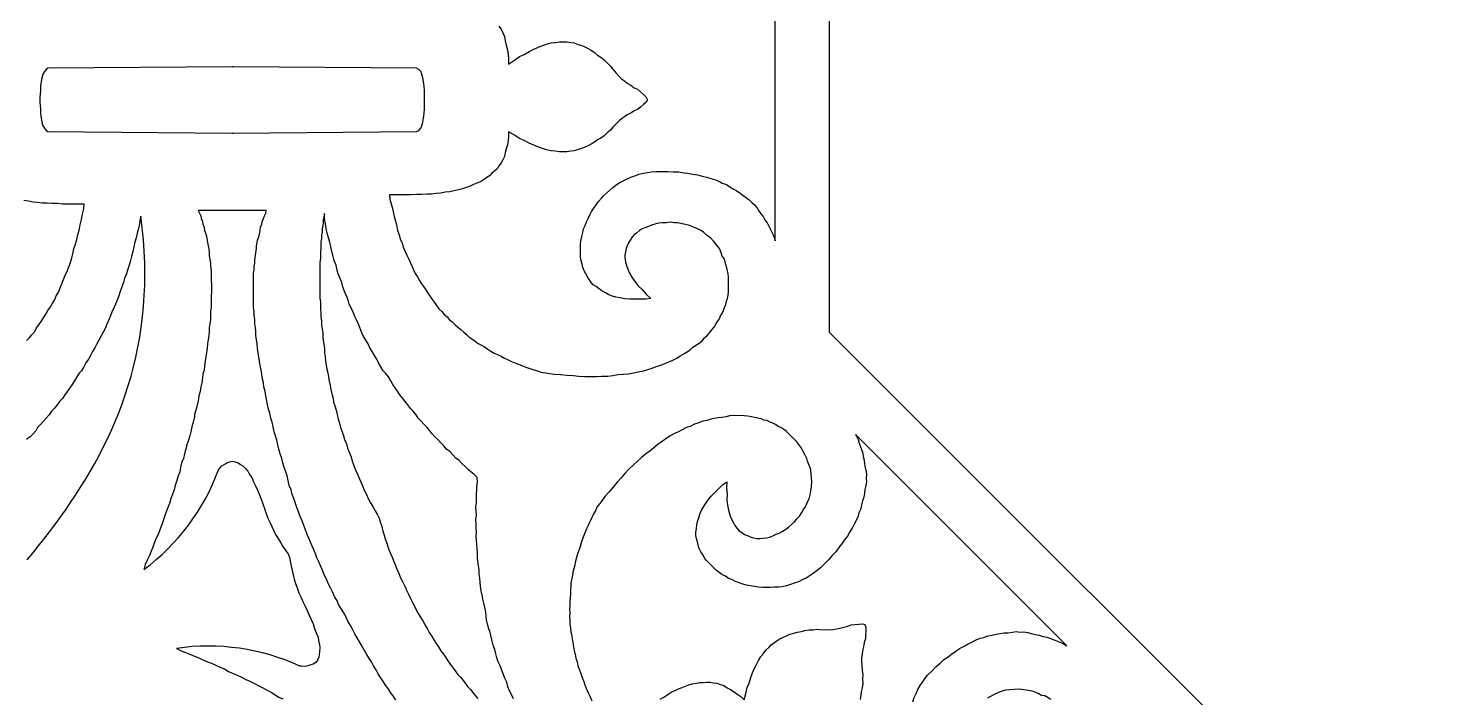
# Model space of a CAD drawing. Extents: x -535 to 535, y -535 to 535.
# Drawn here: x -404.4 to -274.3, y -170.7 to -108.4 of the extents above; entities that cross this region are included whole.
import ezdxf

# ---------------------------------------------------------------- set-up
doc = ezdxf.new("R2010")
doc.units = 0
doc.layers.add('LAYER_1', color=18, linetype='CONTINUOUS')
doc.layers.add('LAYER_2', color=150, linetype='CONTINUOUS')

msp = doc.modelspace()

# ---------------------------------------------------------------- linework, layer by layer
at = {"layer": 'LAYER_1'}
for points in [[(-360.67, -108.26), (-360.46, -108.56), (-360.3, -108.9), (-360.14, -109.24), (-360.08, -109.63), (-359.98, -110.02), (-359.87, -110.46), (-359.81, -110.9), (-359.76, -111.3), (-359.76, -111.79), (-359.23, -111.44), (-358.75, -111.1), (-358.32, -110.9), (-357.84, -110.61), (-357.41, -110.42), (-356.98, -110.22), (-356.61, -110.07), (-356.23, -109.93), (-355.8, -109.83), (-355.43, -109.78), (-355.05, -109.73), (-354.68, -109.73), (-354.36, -109.73), (-353.99, -109.78), (-353.66, -109.83), (-353.4, -109.93), (-353.08, -110.02), (-352.75, -110.17), (-352.43, -110.32), (-352.11, -110.51), (-351.79, -110.71), (-351.52, -110.95), (-351.2, -111.15), (-350.88, -111.39), (-350.62, -111.69), (-350.29, -111.98), (-350.08, -112.27), (-349.76, -112.62), (-349.49, -112.96), (-349.28, -113.16), (-349.01, -113.35), (-348.74, -113.55), (-348.42, -113.74), (-348.1, -113.99), (-347.78, -114.13), (-347.51, -114.38), (-347.25, -114.62), (-346.98, -114.87), (-346.86, -115.12), (-346.98, -115.34), (-347.25, -115.56), (-347.51, -115.78), (-347.78, -116), (-348.1, -116.13), (-348.42, -116.35), (-348.74, -116.52), (-349.01, -116.7), (-349.28, -116.87), (-349.49, -117.05), (-349.76, -117.35), (-350.08, -117.66), (-350.29, -117.92), (-350.62, -118.18), (-350.88, -118.45), (-351.2, -118.66), (-351.52, -118.84), (-351.79, -119.06), (-352.11, -119.23), (-352.43, -119.41), (-352.75, -119.54), (-353.08, -119.67), (-353.4, -119.76), (-353.66, -119.84), (-353.99, -119.89), (-354.36, -119.93), (-354.68, -119.93), (-355.05, -119.93), (-355.43, -119.89), (-355.8, -119.84), (-356.23, -119.76), (-356.61, -119.63), (-356.98, -119.5), (-357.41, -119.32), (-357.84, -119.15), (-358.32, -118.88), (-358.75, -118.71), (-359.23, -118.4), (-359.76, -118.1), (-359.76, -118.53), (-359.81, -118.88), (-359.87, -119.28), (-359.98, -119.67), (-360.08, -120.02), (-360.14, -120.37), (-360.3, -120.68), (-360.46, -120.98), (-360.67, -121.24), (-360.83, -121.51), (-361.04, -121.72), (-361.31, -121.94), (-361.53, -122.16), (-361.79, -122.34), (-362.11, -122.55), (-362.38, -122.73), (-362.7, -122.86), (-363.02, -122.99), (-363.34, -123.12), (-363.67, -123.25), (-364.04, -123.38), (-364.41, -123.47), (-364.84, -123.56), (-365.22, -123.65), (-365.64, -123.69), (-366.07, -123.78), (-366.5, -123.82), (-366.93, -123.87), (-367.36, -123.87), (-367.84, -123.91), (-368.32, -123.91), (-368.85, -123.95), (-369.33, -123.95), (-369.87, -123.95), (-370.3, -123.95), (-370.83, -123.95), (-370.78, -124.35), (-370.67, -124.78), (-370.56, -125.22), (-370.46, -125.66), (-370.35, -126.09), (-370.24, -126.49), (-370.14, -126.88), (-370.08, -127.27), (-369.92, -127.67), (-369.82, -128.06), (-369.66, -128.41), (-369.55, -128.8), (-369.39, -129.15), (-369.23, -129.55), (-369.07, -129.85), (-368.91, -130.2), (-368.75, -130.55), (-368.59, -130.9), (-368.43, -131.25), (-368.21, -131.56), (-368.05, -131.91), (-367.84, -132.21), (-367.68, -132.47), (-367.46, -132.78), (-367.25, -133.09), (-367.04, -133.39), (-366.82, -133.7), (-366.66, -133.96), (-366.45, -134.22), (-366.23, -134.53), (-365.97, -134.79), (-365.75, -135.05), (-365.48, -135.27), (-365.27, -135.53), (-365, -135.75), (-364.74, -136.01), (-364.47, -136.23), (-364.2, -136.45), (-363.93, -136.71), (-363.67, -136.93), (-363.45, -137.15), (-363.18, -137.33), (-362.86, -137.54), (-362.6, -137.76), (-362.33, -137.89), (-362.01, -138.07), (-361.69, -138.29), (-361.42, -138.46), (-361.1, -138.64), (-360.78, -138.77), (-360.46, -138.94), (-360.14, -139.12), (-359.87, -139.25), (-359.49, -139.42), (-359.17, -139.55), (-358.85, -139.69), (-358.48, -139.82), (-358.16, -139.95), (-357.78, -140.08), (-357.41, -140.21), (-357.09, -140.3), (-356.77, -140.43), (-356.12, -140.52), (-355.54, -140.6), (-354.95, -140.65), (-354.36, -140.69), (-353.77, -140.73), (-353.24, -140.78), (-352.7, -140.82), (-352.17, -140.82), (-351.58, -140.82), (-351.1, -140.78), (-350.56, -140.78), (-350.08, -140.73), (-349.6, -140.65), (-349.12, -140.6), (-348.64, -140.56), (-348.16, -140.47), (-347.73, -140.39), (-347.25, -140.3), (-346.82, -140.17), (-346.44, -140.04), (-346.07, -139.9), (-345.64, -139.77), (-345.27, -139.6), (-344.89, -139.47), (-344.52, -139.29), (-344.14, -139.12), (-343.82, -138.9), (-343.5, -138.72), (-343.23, -138.55), (-342.91, -138.33), (-342.65, -138.11), (-342.33, -137.89), (-342.06, -137.72), (-341.79, -137.5), (-341.58, -137.24), (-341.31, -137.02), (-341.1, -136.76), (-340.88, -136.5), (-340.67, -136.23), (-340.51, -135.97), (-340.35, -135.71), (-340.19, -135.45), (-340.08, -135.18), (-339.92, -134.97), (-339.81, -134.7), (-339.7, -134.4), (-339.6, -134.14), (-339.54, -133.83), (-339.44, -133.57), (-339.38, -133.26), (-339.33, -133), (-339.33, -131.6), (-339.38, -131.29), (-339.44, -130.99), (-339.49, -130.73), (-339.6, -130.42), (-339.65, -130.16), (-339.76, -129.85), (-339.92, -129.63), (-340.03, -129.33), (-340.19, -128.93), (-340.45, -128.59), (-340.72, -128.28), (-340.99, -127.97), (-341.31, -127.71), (-341.63, -127.45), (-341.95, -127.23), (-342.27, -127.06), (-342.65, -126.92), (-342.97, -126.79), (-343.34, -126.71), (-343.66, -126.62), (-344.04, -126.53), (-344.36, -126.53), (-344.73, -126.49), (-345.11, -126.53), (-345.48, -126.53), (-345.8, -126.57), (-346.18, -126.66), (-346.5, -126.75), (-346.76, -126.88), (-347.03, -126.97), (-347.35, -127.1), (-347.62, -127.27), (-347.89, -127.49), (-348.1, -127.67), (-348.32, -127.89), (-348.48, -128.15), (-348.64, -128.41), (-348.74, -128.67), (-348.85, -128.93), (-348.9, -129.24), (-348.96, -129.55), (-348.96, -129.81), (-348.9, -130.16), (-348.8, -130.51), (-348.69, -130.86), (-348.53, -131.21), (-348.32, -131.6), (-348.05, -131.99), (-347.73, -132.39), (-347.35, -132.74), (-346.98, -133.17), (-346.55, -133.57), (-347.03, -133.65), (-347.57, -133.65), (-348.05, -133.65), (-348.53, -133.65), (-348.96, -133.61), (-349.39, -133.52), (-349.81, -133.44), (-350.13, -133.35), (-350.46, -133.22), (-350.78, -133.04), (-351.1, -132.87), (-351.36, -132.69), (-351.63, -132.47), (-351.9, -132.3), (-352.11, -132.08), (-352.27, -131.82), (-352.43, -131.56), (-352.59, -131.29), (-352.75, -130.99), (-352.86, -130.68), (-352.92, -130.38), (-353.02, -130.07), (-353.08, -129.77), (-353.08, -128.45), (-353.02, -128.1), (-352.97, -127.8), (-352.86, -127.45), (-352.81, -127.1), (-352.65, -126.79), (-352.54, -126.44), (-352.38, -126.14), (-352.22, -125.79), (-352.06, -125.48), (-351.85, -125.18), (-351.63, -124.87), (-351.42, -124.56), (-351.15, -124.26), (-350.94, -124.04), (-350.67, -123.78), (-350.35, -123.52), (-350.08, -123.25), (-349.81, -123.03), (-349.49, -122.82), (-349.12, -122.64), (-348.8, -122.47), (-348.42, -122.29), (-348.05, -122.16), (-347.67, -122.03), (-347.25, -121.94), (-346.87, -121.86), (-346.5, -121.81), (-346.07, -121.77), (-345.53, -121.77), (-345, -121.77), (-344.47, -121.81), (-343.98, -121.81), (-343.5, -121.9), (-343.13, -121.94), (-342.65, -122.03), (-342.22, -122.07), (-341.79, -122.2), (-341.36, -122.29), (-340.99, -122.42), (-340.56, -122.55), (-340.19, -122.69), (-339.92, -122.86), (-339.54, -122.99), (-339.22, -123.21), (-338.9, -123.38), (-338.58, -123.56), (-338.26, -123.78), (-337.99, -124), (-337.67, -124.21), (-337.41, -124.39), (-337.19, -124.65), (-336.92, -124.87), (-336.71, -125.13), (-336.55, -125.39), (-336.34, -125.7), (-336.12, -125.96), (-335.96, -126.27), (-335.75, -126.53), (-335.59, -126.84), (-335.48, -127.1), (-335.32, -127.41), (-335.16, -127.71), (-335.05, -128.06), (-335, -128.21), (-335, -115.12), (-335, -100.46)], [(-404.52, -137.49), (-404.25, -137.24), (-404.03, -136.95), (-403.77, -136.65), (-403.61, -136.31), (-403.39, -136.02), (-403.18, -135.72), (-402.96, -135.38), (-402.75, -135.04), (-402.54, -134.7), (-402.32, -134.35), (-402.16, -134.06), (-401.95, -133.72), (-401.79, -133.33), (-401.57, -132.98), (-401.41, -132.59), (-401.25, -132.2), (-401.09, -131.81), (-400.93, -131.42), (-400.77, -131.08), (-400.61, -130.63), (-400.45, -130.24), (-400.34, -129.8), (-400.24, -129.41), (-400.13, -128.97), (-399.97, -128.53), (-399.86, -128.09), (-399.76, -127.65), (-399.65, -127.21), (-399.54, -126.72), (-399.43, -126.23), (-399.33, -125.74), (-399.22, -125.25), (-399.17, -124.81), (-399.7, -124.81), (-400.18, -124.81), (-400.66, -124.81), (-401.15, -124.81), (-401.68, -124.76), (-402.16, -124.76), (-402.64, -124.71), (-403.07, -124.71), (-403.55, -124.66), (-403.93, -124.61), (-404.35, -124.52), (-404.78, -124.47)], [(-404.48, -157.87), (-403.96, -157.23), (-403.44, -156.59), (-402.92, -155.94), (-402.41, -155.27), (-401.91, -154.6), (-401.41, -153.93), (-400.92, -153.24), (-400.44, -152.54), (-399.97, -151.84), (-399.51, -151.12), (-399.06, -150.39), (-398.63, -149.66), (-398.2, -148.91), (-397.79, -148.15), (-397.4, -147.38), (-397.02, -146.6), (-396.65, -145.81), (-396.3, -145.01), (-395.97, -144.19), (-395.66, -143.36), (-395.36, -142.52), (-395.08, -141.66), (-394.83, -140.79), (-394.59, -139.91), (-394.38, -139.01), (-394.19, -138.1), (-394.02, -137.17), (-393.88, -136.23), (-393.76, -135.27), (-393.67, -134.3), (-393.6, -133.31), (-393.56, -132.3), (-393.55, -131.28), (-393.56, -130.24), (-393.61, -129.19), (-393.68, -128.11), (-393.79, -127.02), (-393.93, -125.91), (-393.98, -126.13), (-394.03, -126.62), (-394.14, -127.06), (-394.25, -127.5), (-394.35, -127.94), (-394.46, -128.33), (-394.57, -128.77), (-394.67, -129.22), (-394.78, -129.66), (-394.89, -130.05), (-395, -130.49), (-395.16, -130.93), (-395.26, -131.27), (-395.42, -131.71), (-395.53, -132.1), (-395.69, -132.49), (-395.85, -132.93), (-395.96, -133.33), (-396.12, -133.72), (-396.28, -134.11), (-396.44, -134.45), (-396.6, -134.84), (-396.76, -135.24), (-396.92, -135.63), (-397.08, -135.97), (-397.24, -136.36), (-397.46, -136.75), (-397.62, -137.09), (-397.83, -137.44), (-397.99, -137.78), (-398.2, -138.17), (-398.42, -138.51), (-398.58, -138.86), (-398.79, -139.2), (-399.01, -139.54), (-399.22, -139.93), (-399.43, -140.28), (-399.65, -140.52), (-399.86, -140.86), (-400.08, -141.21), (-400.29, -141.55), (-400.5, -141.89), (-400.72, -142.18), (-400.99, -142.53), (-401.2, -142.87), (-401.47, -143.16), (-401.68, -143.46), (-401.95, -143.75), (-402.22, -144.04), (-402.43, -144.39), (-402.7, -144.68), (-402.96, -144.97), (-403.23, -145.27), (-403.5, -145.56), (-403.66, -145.86), (-403.93, -146.15), (-404.19, -146.44), (-404.52, -146.69)], [(-370.24, -170.89), (-370.48, -170.51), (-370.72, -170.19), (-370.95, -169.8), (-371.19, -169.49), (-371.43, -169.1), (-371.67, -168.79), (-371.87, -168.44), (-372.07, -168.08), (-372.31, -167.7), (-372.51, -167.34), (-372.74, -166.96), (-372.98, -166.57), (-373.18, -166.22), (-373.38, -165.86), (-373.62, -165.48), (-373.82, -165.12), (-374.05, -164.74), (-374.25, -164.31), (-374.45, -163.96), (-374.69, -163.57), (-374.85, -163.18), (-375.05, -162.83), (-375.29, -162.44), (-375.52, -162.06), (-375.69, -161.67), (-375.92, -161.28), (-376.09, -160.89), (-376.29, -160.46), (-376.49, -160.11), (-376.65, -159.72), (-376.85, -159.3), (-377.01, -158.91), (-377.21, -158.48), (-377.37, -158.09), (-377.57, -157.67), (-377.7, -157.31), (-377.86, -156.92), (-378.02, -156.58), (-378.15, -156.23), (-378.31, -155.84), (-378.47, -155.5), (-378.63, -155.06), (-378.79, -154.66), (-378.95, -154.22), (-379.11, -153.83), (-379.27, -153.39), (-379.43, -153), (-379.54, -152.61), (-379.7, -152.17), (-379.86, -151.78), (-379.97, -151.34), (-380.13, -150.95), (-380.23, -150.5), (-380.34, -150.06), (-380.45, -149.67), (-380.61, -149.28), (-380.72, -148.84), (-380.82, -148.45), (-380.98, -148.01), (-381.09, -147.57), (-381.2, -147.18), (-381.3, -146.74), (-381.41, -146.34), (-381.52, -145.95), (-381.62, -145.51), (-381.73, -145.07), (-381.84, -144.68), (-381.95, -144.24), (-382.05, -143.85), (-382.16, -143.46), (-382.21, -143.07), (-382.32, -142.63), (-382.37, -142.23), (-382.48, -141.79), (-382.53, -141.4), (-382.64, -140.96), (-382.69, -140.57), (-382.75, -140.23), (-382.85, -139.79), (-382.91, -139.4), (-382.96, -139), (-383.01, -138.61), (-383.07, -138.22), (-383.12, -137.78), (-383.18, -137.39), (-383.23, -137.05), (-383.23, -136.65), (-383.28, -136.31), (-383.34, -135.92), (-383.34, -135.53), (-383.39, -135.14), (-383.39, -134.75), (-383.44, -134.4), (-383.44, -131.22), (-383.39, -130.93), (-383.39, -130.59), (-383.34, -130.29), (-383.34, -129.95), (-383.28, -129.61), (-383.23, -129.31), (-383.18, -128.97), (-383.18, -128.68), (-383.12, -128.38), (-383.07, -128.14), (-382.96, -127.85), (-382.91, -127.55), (-382.85, -127.26), (-382.8, -126.96), (-382.69, -126.67), (-382.64, -126.43), (-382.53, -126.13), (-382.43, -125.89), (-382.32, -125.64), (-382.27, -125.4), (-385.42, -125.4), (-388.58, -125.4), (-388.47, -125.64), (-388.36, -125.89), (-388.31, -126.13), (-388.2, -126.43), (-388.15, -126.67), (-388.04, -126.96), (-387.99, -127.26), (-387.88, -127.55), (-387.83, -127.85), (-387.77, -128.14), (-387.72, -128.38), (-387.67, -128.68), (-387.61, -128.97), (-387.56, -129.31), (-387.56, -129.61), (-387.51, -129.95), (-387.45, -130.29), (-387.45, -130.59), (-387.4, -130.93), (-387.4, -131.91), (-387.35, -132.25), (-387.35, -132.98), (-387.4, -133.33), (-387.4, -134.4), (-387.45, -134.75), (-387.45, -135.53), (-387.51, -135.92), (-387.56, -136.31), (-387.56, -136.65), (-387.61, -137.05), (-387.67, -137.39), (-387.72, -137.78), (-387.77, -138.22), (-387.83, -138.61), (-387.88, -139), (-387.94, -139.4), (-387.99, -139.79), (-388.04, -140.23), (-388.15, -140.57), (-388.2, -140.96), (-388.26, -141.4), (-388.36, -141.79), (-388.42, -142.23), (-388.52, -142.63), (-388.58, -143.07), (-388.68, -143.46), (-388.79, -143.85), (-388.9, -144.24), (-388.95, -144.68), (-389.06, -145.07), (-389.17, -145.51), (-389.27, -145.95), (-389.38, -146.34), (-389.49, -146.74), (-389.65, -147.18), (-389.75, -147.57), (-389.86, -148.01), (-389.97, -148.45), (-390.13, -148.84), (-390.24, -149.28), (-390.29, -149.67), (-390.45, -150.06), (-390.56, -150.5), (-390.72, -150.95), (-390.82, -151.34), (-390.98, -151.78), (-391.14, -152.17), (-391.25, -152.61), (-391.41, -153), (-391.57, -153.39), (-391.73, -153.83), (-391.84, -154.22), (-392, -154.66), (-392.16, -155.06), (-392.32, -155.5), (-392.48, -155.84), (-392.64, -156.23), (-392.8, -156.67), (-392.96, -157.06), (-393.12, -157.45), (-393.34, -157.89), (-393.5, -158.29), (-393.6, -158.68), (-393.64, -158.76), (-393.06, -158.31), (-392.49, -157.84), (-391.94, -157.35), (-391.42, -156.84), (-390.91, -156.32), (-390.42, -155.77), (-389.95, -155.21), (-389.5, -154.64), (-389.08, -154.04), (-388.67, -153.44), (-388.29, -152.81), (-387.92, -152.18), (-387.58, -151.53), (-387.27, -150.86), (-386.97, -150.19), (-386.71, -149.5), (-386.6, -149.38), (-386.38, -149.13), (-386.17, -148.99), (-385.9, -148.84), (-385.69, -148.74), (-385.42, -148.69), (-385.15, -148.74), (-384.89, -148.84), (-384.67, -148.99), (-384.46, -149.13), (-384.19, -149.38), (-383.98, -149.62), (-383.82, -149.92), (-383.6, -150.21), (-383.44, -150.6), (-383.28, -150.99), (-383.07, -151.39), (-382.91, -151.83), (-382.75, -152.22), (-382.59, -152.66), (-382.43, -153.1), (-382.27, -153.54), (-382.11, -153.98), (-381.95, -154.37), (-381.73, -154.81), (-381.57, -155.2), (-381.36, -155.59), (-381.14, -155.94), (-380.93, -156.28), (-380.72, -156.62), (-380.45, -157.01), (-380.23, -157.31), (-380.16, -157.47), (-380.1, -157.63), (-380.04, -157.99), (-379.95, -158.46), (-379.86, -158.85), (-379.77, -159.24), (-379.68, -159.64), (-379.56, -160.07), (-379.39, -160.46), (-379.23, -160.92), (-379.07, -161.31), (-378.87, -161.73), (-378.67, -162.16), (-378.48, -162.58), (-378.28, -163.01), (-378.11, -163.4), (-377.92, -163.82), (-377.79, -164.25), (-377.63, -164.64), (-377.46, -165.03), (-377.41, -165.39), (-377.31, -165.71), (-377.29, -166.04), (-377.31, -166.4), (-377.35, -166.65), (-377.4, -166.91), (-377.52, -167.17), (-377.68, -167.39), (-377.9, -167.55), (-378.12, -167.63), (-378.41, -167.71), (-378.67, -167.76), (-378.99, -167.74), (-379.16, -167.73), (-379.83, -167.43), (-380.52, -167.16), (-381.21, -166.92), (-381.91, -166.7), (-382.62, -166.5), (-383.33, -166.33), (-384.04, -166.19), (-384.77, -166.08), (-385.49, -165.99), (-386.22, -165.92), (-386.95, -165.88), (-387.68, -165.87), (-388.41, -165.88), (-389.14, -165.92), (-389.87, -165.99), (-390.6, -166.09), (-390.52, -166.12), (-390.17, -166.32), (-389.78, -166.48), (-389.32, -166.64), (-388.93, -166.81), (-388.54, -166.97), (-388.11, -167.17), (-387.72, -167.33), (-387.37, -167.46), (-386.94, -167.66), (-386.55, -167.82), (-386.13, -168.02), (-385.77, -168.22), (-385.35, -168.42), (-384.96, -168.58), (-384.57, -168.75), (-384.18, -168.98), (-383.79, -169.14), (-383.37, -169.34), (-383.01, -169.54), (-382.59, -169.74), (-382.2, -169.98), (-381.81, -170.14), (-381.5, -170.38), (-381.11, -170.62), (-380.72, -170.78)], [(-359.32, -170.77), (-359.49, -170.38), (-359.69, -170.03), (-359.82, -169.67), (-359.94, -169.24), (-360.1, -168.85), (-360.27, -168.46), (-360.4, -168.11), (-360.56, -167.72), (-360.72, -167.33), (-360.85, -166.97), (-360.94, -166.58), (-361.03, -166.18), (-361.2, -165.79), (-361.29, -165.4), (-361.38, -165.01), (-361.47, -164.61), (-361.6, -164.26), (-361.72, -163.83), (-361.82, -163.44), (-361.84, -163.11), (-361.89, -162.68), (-361.98, -162.29), (-362.07, -161.89), (-362.16, -161.5), (-362.22, -161.14), (-362.31, -160.75), (-362.36, -160.32), (-362.42, -159.96), (-362.44, -159.56), (-362.5, -159.2), (-362.51, -158.8), (-362.57, -158.37), (-362.62, -158.01), (-362.64, -157.62), (-362.66, -157.22), (-362.68, -156.82), (-362.7, -156.43), (-362.75, -156.07), (-362.77, -155.67), (-362.76, -155.31), (-362.78, -154.91), (-362.79, -154.52), (-362.81, -154.12), (-362.76, -153.72), (-362.78, -153.32), (-362.8, -152.93), (-362.74, -152.53), (-362.76, -152.13), (-362.74, -151.77), (-362.72, -151.33), (-362.71, -151.04), (-362.66, -150.64), (-362.68, -150.25), (-362.67, -150.22), (-362.69, -150.21), (-362.96, -149.92), (-363.28, -149.67), (-363.49, -149.48), (-363.81, -149.18), (-364.08, -148.94), (-364.35, -148.64), (-364.67, -148.4), (-364.94, -148.11), (-365.2, -147.81), (-365.53, -147.57), (-365.79, -147.27), (-366.06, -146.98), (-366.33, -146.69), (-366.6, -146.44), (-366.86, -146.15), (-367.08, -145.86), (-367.34, -145.56), (-367.61, -145.27), (-367.88, -144.97), (-368.15, -144.68), (-368.36, -144.39), (-368.63, -144.04), (-368.9, -143.75), (-369.11, -143.46), (-369.38, -143.16), (-369.59, -142.87), (-369.86, -142.53), (-370.07, -142.18), (-370.29, -141.89), (-370.5, -141.55), (-370.71, -141.21), (-370.93, -140.86), (-371.19, -140.52), (-371.41, -140.28), (-371.62, -139.93), (-371.84, -139.54), (-372, -139.2), (-372.21, -138.86), (-372.43, -138.51), (-372.64, -138.17), (-372.8, -137.78), (-373.01, -137.44), (-373.23, -137.09), (-373.39, -136.75), (-373.55, -136.36), (-373.71, -135.97), (-373.87, -135.63), (-374.03, -135.24), (-374.19, -134.84), (-374.4, -134.45), (-374.56, -134.11), (-374.67, -133.72), (-374.83, -133.33), (-374.99, -132.93), (-375.15, -132.49), (-375.26, -132.1), (-375.42, -131.71), (-375.58, -131.27), (-375.69, -130.93), (-375.79, -130.49), (-375.95, -130.05), (-376.06, -129.66), (-376.17, -129.22), (-376.28, -128.77), (-376.38, -128.33), (-376.49, -127.94), (-376.6, -127.5), (-376.7, -127.06), (-376.76, -126.62), (-376.86, -126.13), (-376.86, -125.69), (-376.92, -125.99), (-376.97, -126.23), (-376.97, -126.52), (-377.02, -126.82), (-377.08, -127.11), (-377.08, -127.4), (-377.13, -127.7), (-377.13, -127.99), (-377.19, -128.29), (-377.19, -128.87), (-377.24, -129.22), (-377.24, -129.85), (-377.29, -130.19), (-377.29, -133.52), (-377.24, -133.91), (-377.24, -134.55), (-377.19, -134.94), (-377.19, -135.28), (-377.13, -135.68), (-377.13, -136.02), (-377.08, -136.41), (-377.02, -136.75), (-377.02, -137.14), (-376.97, -137.49), (-376.92, -137.83), (-376.86, -138.22), (-376.86, -138.61), (-376.81, -139), (-376.76, -139.4), (-376.7, -139.74), (-376.65, -140.13), (-376.54, -140.47), (-376.49, -140.86), (-376.44, -141.25), (-376.33, -141.65), (-376.28, -142.04), (-376.17, -142.43), (-376.06, -142.82), (-376.01, -143.21), (-375.9, -143.56), (-375.79, -143.95), (-375.69, -144.34), (-375.58, -144.78), (-375.47, -145.17), (-375.37, -145.56), (-375.21, -145.95), (-375.1, -146.34), (-374.99, -146.69), (-374.83, -147.08), (-374.72, -147.47), (-374.56, -147.86), (-374.4, -148.3), (-374.3, -148.69), (-374.14, -149.09), (-373.98, -149.48), (-373.82, -149.82), (-373.66, -150.21), (-373.49, -150.6), (-373.33, -150.99), (-373.17, -151.39), (-372.96, -151.78), (-372.8, -152.17), (-372.59, -152.56), (-372.37, -152.9), (-372.16, -153.29), (-371.94, -153.69), (-371.78, -153.99), (-371.68, -154.33), (-371.55, -154.76), (-371.43, -155.19), (-371.33, -155.58), (-371.21, -156.01), (-371.05, -156.4), (-370.92, -156.83), (-370.76, -157.22), (-370.59, -157.61), (-370.43, -158), (-370.27, -158.39), (-370.14, -158.74), (-369.97, -159.14), (-369.81, -159.53), (-369.61, -159.88), (-369.41, -160.3), (-369.25, -160.69), (-369.05, -161.05), (-368.88, -161.44), (-368.72, -161.75), (-368.52, -162.11), (-368.35, -162.5), (-368.15, -162.85), (-367.95, -163.2), (-367.71, -163.59), (-367.51, -163.94), (-367.31, -164.29), (-367.14, -164.61), (-366.91, -164.93), (-366.7, -165.28), (-366.5, -165.63), (-366.26, -165.95), (-366.06, -166.3), (-365.82, -166.61), (-365.58, -166.93), (-365.42, -167.25), (-365.18, -167.56), (-364.97, -167.84), (-364.74, -168.16), (-364.5, -168.47), (-364.22, -168.75), (-363.98, -169.06), (-363.78, -169.34), (-363.57, -169.62), (-363.3, -169.9), (-363.09, -170.18), (-362.85, -170.49), (-362.61, -170.74)], [(-322.22, -171.05), (-322.09, -170.65), (-321.93, -170.28), (-321.77, -169.91), (-321.54, -169.54), (-321.34, -169.21), (-321.11, -168.91), (-320.85, -168.57), (-320.47, -168.19), (-320.09, -167.81), (-319.68, -167.47), (-319.34, -167.13), (-318.93, -166.86), (-318.63, -166.63), (-318.22, -166.36), (-317.88, -166.09), (-317.47, -165.89), (-317.1, -165.66), (-316.73, -165.5), (-316.33, -165.3), (-315.96, -165.14), (-315.63, -165.09), (-315.26, -164.93), (-314.86, -164.87), (-314.5, -164.78), (-314.13, -164.7), (-313.73, -164.64), (-313.37, -164.63), (-312.97, -164.57), (-312.64, -164.52), (-312.28, -164.58), (-311.92, -164.56), (-311.56, -164.62), (-311.24, -164.71), (-310.85, -164.8), (-310.49, -164.86), (-310.13, -164.99), (-309.77, -165.04), (-309.42, -165.17), (-309.14, -165.3), (-308.78, -165.43), (-308.42, -165.56), (-308.07, -165.76), (-307.92, -165.84), (-318.28, -155.48), (-327.54, -146.22), (-327.47, -146.36), (-327.3, -146.69), (-327.2, -147.02), (-327.09, -147.35), (-326.98, -147.61), (-326.88, -147.94), (-326.85, -148.27), (-326.74, -148.6), (-326.71, -148.94), (-326.64, -149.31), (-326.57, -149.61), (-326.54, -149.94), (-326.57, -150.29), (-326.54, -150.62), (-326.6, -150.94), (-326.68, -151.32), (-326.71, -151.66), (-326.78, -152.04), (-326.89, -152.39), (-326.99, -152.74), (-327.06, -153.13), (-327.23, -153.48), (-327.3, -153.8), (-327.47, -154.15), (-327.68, -154.55), (-327.85, -154.91), (-328.09, -155.27), (-328.3, -155.67), (-328.58, -156), (-328.85, -156.4), (-329.09, -156.7), (-329.37, -157.1), (-329.71, -157.44), (-330.05, -157.85), (-330.43, -158.23), (-330.81, -158.61), (-331.14, -158.88), (-331.44, -159.11), (-331.77, -159.31), (-332.13, -159.55), (-332.49, -159.73), (-332.85, -159.9), (-333.23, -160.04), (-333.58, -160.14), (-333.97, -160.28), (-334.35, -160.36), (-334.7, -160.39), (-335.07, -160.39), (-335.48, -160.44), (-335.86, -160.44), (-336.17, -160.44), (-336.57, -160.41), (-336.94, -160.34), (-337.31, -160.28), (-337.67, -160.21), (-338, -160.11), (-338.36, -159.98), (-338.69, -159.87), (-339.02, -159.7), (-339.35, -159.6), (-339.63, -159.39), (-339.95, -159.22), (-340.21, -159.04), (-340.49, -158.83), (-341.42, -157.9), (-341.6, -157.65), (-341.74, -157.36), (-341.92, -157.1), (-342.06, -156.81), (-342.16, -156.48), (-342.23, -156.18), (-342.31, -155.88), (-342.38, -155.59), (-342.38, -155.28), (-342.32, -154.97), (-342.28, -154.62), (-342.22, -154.31), (-342.11, -153.96), (-342.01, -153.61), (-341.87, -153.29), (-341.71, -153), (-341.47, -152.64), (-341.23, -152.27), (-340.96, -151.94), (-340.62, -151.6), (-340.28, -151.26), (-339.9, -150.88), (-339.49, -150.6), (-339.52, -151.18), (-339.48, -151.76), (-339.49, -152.27), (-339.44, -152.77), (-339.35, -153.24), (-339.23, -153.67), (-339.09, -154.03), (-338.92, -154.35), (-338.75, -154.68), (-338.54, -154.96), (-338.35, -155.15), (-338.1, -155.33), (-337.85, -155.5), (-337.58, -155.61), (-337.32, -155.72), (-337.02, -155.8), (-336.73, -155.87), (-336.42, -155.87), (-336.14, -155.84), (-335.8, -155.81), (-335.49, -155.74), (-335.17, -155.61), (-334.92, -155.48), (-334.64, -155.39), (-334.35, -155.22), (-334.02, -155.02), (-333.76, -154.82), (-333.5, -154.56), (-333.2, -154.32), (-332.97, -154.03), (-332.74, -153.8), (-332.54, -153.47), (-332.37, -153.18), (-332.17, -152.86), (-332.04, -152.54), (-331.86, -152.18), (-331.76, -151.83), (-331.69, -151.45), (-331.65, -151.04), (-331.61, -150.62), (-331.63, -150.22), (-331.66, -149.81), (-331.72, -149.38), (-331.88, -148.99), (-332.02, -148.69), (-332.07, -148.43), (-332.21, -148.13), (-332.35, -147.91), (-332.49, -147.62), (-332.64, -147.4), (-332.82, -147.14), (-333, -146.89), (-333.99, -145.9), (-334.21, -145.75), (-334.47, -145.57), (-334.73, -145.46), (-334.98, -145.28), (-335.24, -145.17), (-335.53, -145.03), (-335.79, -144.92), (-336.06, -144.88), (-336.32, -144.77), (-336.62, -144.7), (-336.92, -144.63), (-337.22, -144.56), (-337.56, -144.52), (-337.89, -144.49), (-338.23, -144.45), (-338.57, -144.49), (-338.91, -144.45), (-339.25, -144.49), (-339.57, -144.56), (-339.95, -144.63), (-340.29, -144.66), (-340.67, -144.73), (-340.99, -144.8), (-341.34, -144.9), (-341.72, -144.98), (-342.11, -145.12), (-342.49, -145.26), (-342.85, -145.43), (-343.24, -145.57), (-343.64, -145.78), (-343.99, -145.95), (-344.35, -146.12), (-344.75, -146.33), (-345.15, -146.61), (-345.51, -146.85), (-345.91, -147.13), (-346.29, -147.44), (-346.66, -147.75), (-347.06, -148.03), (-347.43, -148.34), (-347.81, -148.72), (-348.18, -149.03), (-348.6, -149.44), (-348.97, -149.82), (-349.32, -150.23), (-349.67, -150.64), (-350.05, -151.09), (-350.44, -151.53), (-350.82, -151.98), (-351.18, -152.46), (-351.57, -152.97), (-351.7, -153.29), (-351.87, -153.58), (-352.04, -153.94), (-352.21, -154.3), (-352.35, -154.62), (-352.52, -154.97), (-352.65, -155.29), (-352.79, -155.61), (-352.93, -156), (-353.03, -156.28), (-353.13, -156.63), (-353.23, -156.98), (-353.37, -157.3), (-353.47, -157.65), (-353.54, -157.97), (-353.61, -158.35), (-353.71, -158.7), (-353.81, -158.98), (-353.84, -159.32), (-353.91, -159.71), (-353.98, -160.02), (-353.98, -160.32), (-354.01, -160.67), (-354.01, -161.04), (-354.05, -161.39), (-354.08, -161.73), (-354.09, -162.1), (-354.12, -162.45), (-354.09, -162.78), (-354.12, -163.13), (-354.09, -163.46), (-354.09, -163.84), (-354.03, -164.21), (-353.99, -164.54), (-353.92, -164.84), (-353.86, -165.21), (-353.79, -165.58), (-353.73, -165.95), (-353.66, -166.31), (-353.59, -166.61), (-353.52, -166.98), (-353.39, -167.34), (-353.32, -167.71), (-353.19, -168.07), (-353.06, -168.43), (-352.92, -168.79), (-352.79, -169.15), (-352.69, -169.48), (-352.52, -169.87), (-352.39, -170.23), (-352.19, -170.59), (-352.05, -170.95)], [(-345.68, -170.82), (-345.35, -170.61), (-344.99, -170.37), (-344.66, -170.17), (-344.3, -170), (-343.98, -169.86), (-343.66, -169.73), (-343.34, -169.59), (-343.03, -169.46), (-342.71, -169.39), (-342.33, -169.32), (-342.02, -169.26), (-341.71, -169.26), (-341.37, -169.23), (-341.06, -169.23), (-340.76, -169.3), (-340.43, -169.33), (-340.1, -169.44), (-339.77, -169.54), (-339.48, -169.75), (-339.16, -169.92), (-338.81, -170.12), (-338.49, -170.36), (-338.21, -170.57), (-337.9, -170.88), (-337.73, -170.29), (-337.61, -169.73), (-337.43, -169.31), (-337.28, -168.78), (-337.1, -168.35), (-336.92, -167.93), (-336.75, -167.57), (-336.57, -167.21), (-336.33, -166.85), (-336.1, -166.55), (-335.87, -166.26), (-335.6, -165.99), (-335.37, -165.77), (-335.08, -165.53), (-334.82, -165.34), (-334.57, -165.21), (-334.28, -165.04), (-333.96, -164.91), (-333.64, -164.77), (-333.29, -164.67), (-332.94, -164.57), (-332.6, -164.53), (-332.25, -164.43), (-331.87, -164.36), (-331.49, -164.35), (-331.08, -164.31), (-330.74, -164.35), (-330.3, -164.34), (-329.89, -164.36), (-329.62, -164.34), (-329.31, -164.27), (-328.99, -164.2), (-328.64, -164.1), (-328.26, -164.03), (-327.94, -163.89), (-327.6, -163.86), (-327.25, -163.83), (-326.91, -163.79), (-326.67, -163.87), (-326.58, -164.13), (-326.59, -164.49), (-326.61, -164.85), (-326.62, -165.21), (-326.75, -165.54), (-326.8, -165.94), (-326.89, -166.31), (-326.94, -166.64), (-326.99, -166.96), (-327, -167.25), (-326.95, -167.69), (-326.93, -168.15), (-326.88, -168.51), (-326.9, -168.95), (-326.88, -169.34), (-326.93, -169.74), (-327.02, -170.11), (-327.04, -170.47), (-327.13, -170.84)], [(-309.42, -170.85), (-309.66, -170.68), (-309.98, -170.51), (-310.27, -170.45), (-310.59, -170.28), (-311.01, -170.09), (-311.48, -170), (-311.91, -169.95), (-312.34, -169.89), (-312.77, -169.91), (-313.21, -169.93), (-313.61, -169.98), (-313.97, -170.07), (-314.34, -170.23), (-314.67, -170.36), (-315.01, -170.55), (-315.3, -170.71)]]:
    msp.add_lwpolyline(points, dxfattribs=at)
msp.add_lwpolyline([(-403.29, -115.12), (-403.29, -115.37), (-403.23, -115.95), (-403.23, -116.39), (-403.18, -116.83), (-403.12, -117.18), (-403.02, -117.52), (-402.86, -117.76), (-402.7, -117.96), (-402.54, -118.06), (-385.48, -118.2), (-385.31, -118.2), (-368.31, -118.06), (-368.09, -117.96), (-367.93, -117.76), (-367.83, -117.52), (-367.72, -117.18), (-367.67, -116.83), (-367.61, -116.39), (-367.56, -115.95), (-367.56, -115.12), (-367.56, -114.29), (-367.61, -113.85), (-367.67, -113.41), (-367.72, -113.06), (-367.83, -112.72), (-367.93, -112.48), (-368.09, -112.28), (-368.31, -112.18), (-385.31, -112.04), (-385.48, -112.04), (-402.54, -112.18), (-402.7, -112.28), (-402.86, -112.48), (-403.02, -112.72), (-403.12, -113.06), (-403.18, -113.41), (-403.23, -113.85), (-403.23, -114.29), (-403.29, -114.87)], close=True, dxfattribs=at)
at = {"layer": 'LAYER_2'}
msp.add_lwpolyline([(-330, 136.69), (-330, -136.69), (-136.69, -330), (136.69, -330), (330, -136.69), (330, 136.69), (136.69, 330), (-136.69, 330)], close=True, dxfattribs=at)

doc.saveas('drawing.dxf')
